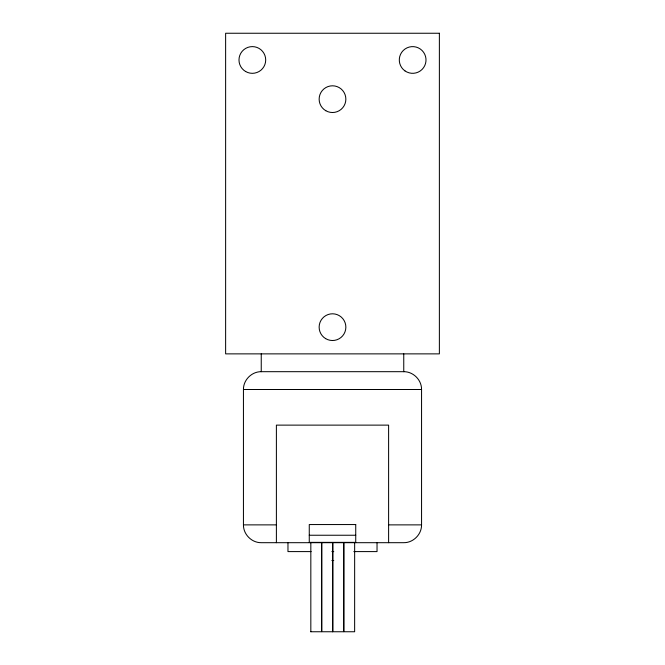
<?xml version="1.0" encoding="UTF-8"?>
<svg xmlns="http://www.w3.org/2000/svg" width="665" height="665" viewBox="0 0 665 665"><rect width="100%" height="100%" fill="white"/><g stroke="black" fill="none" stroke-linecap="round" stroke-linejoin="round"><path stroke-width="1" d="M332.55 542.69L261.254 542.69C251.727 542.831 243.299 534.394 243.44 524.876L243.44 389.499C243.299 379.981 251.727 371.544 261.254 371.685L403.755 371.685C413.273 371.552 421.701 379.981 421.56 389.499L421.56 524.876C421.701 534.394 413.273 542.831 403.746 542.69L343.98 542.69L343.963 631.75L354.636 631.75L354.653 542.69M243.44 389.499L421.56 389.499M243.44 524.876L276.366 524.876M388.634 524.876L421.56 524.876M309.267 535.242L355.733 535.242M311.162 551.593L287.97 551.593L287.97 542.69M331.868 551.593L333.764 551.593M353.838 551.593L377.03 551.593L377.03 542.69M331.868 560.504L333.764 560.504M310.846 631.75L321.503 631.75L321.519 542.69M332.55 631.75L321.893 631.75L321.877 542.69M403.755 353.871L403.755 371.685M388.609 542.69L388.609 425.126L276.391 425.126L276.391 542.69M332.567 542.69L332.567 631.75M310.829 542.69L310.829 631.75M261.245 353.871L261.245 371.685M439.374 33.25L225.626 33.25L225.626 353.871L439.374 353.871L439.374 33.25M355.733 524.552L309.267 524.552L309.267 542.366L355.733 542.366L355.733 524.552M343.597 542.69L332.932 542.69L332.924 631.75L343.597 631.75L343.606 542.69M325.675 338.643A13.358 13.358 0 0 0 345.858 327.33A13.358 13.358 0 0 0 325.966 315.501A13.358 13.358 0 0 0 325.675 338.643M325.817 110.722A13.358 13.358 0 0 0 345.858 99.16A13.358 13.358 0 0 0 325.817 87.589A13.358 13.358 0 0 0 325.817 110.722M245.668 71.537A13.358 13.358 0 0 0 265.701 59.966A13.358 13.358 0 0 0 245.668 48.395A13.358 13.358 0 0 0 245.668 71.537M404.96 70.889A13.358 13.358 0 0 0 425.957 61.172A13.358 13.358 0 0 0 407.047 47.847A13.358 13.358 0 0 0 404.96 70.889"/></g></svg>
